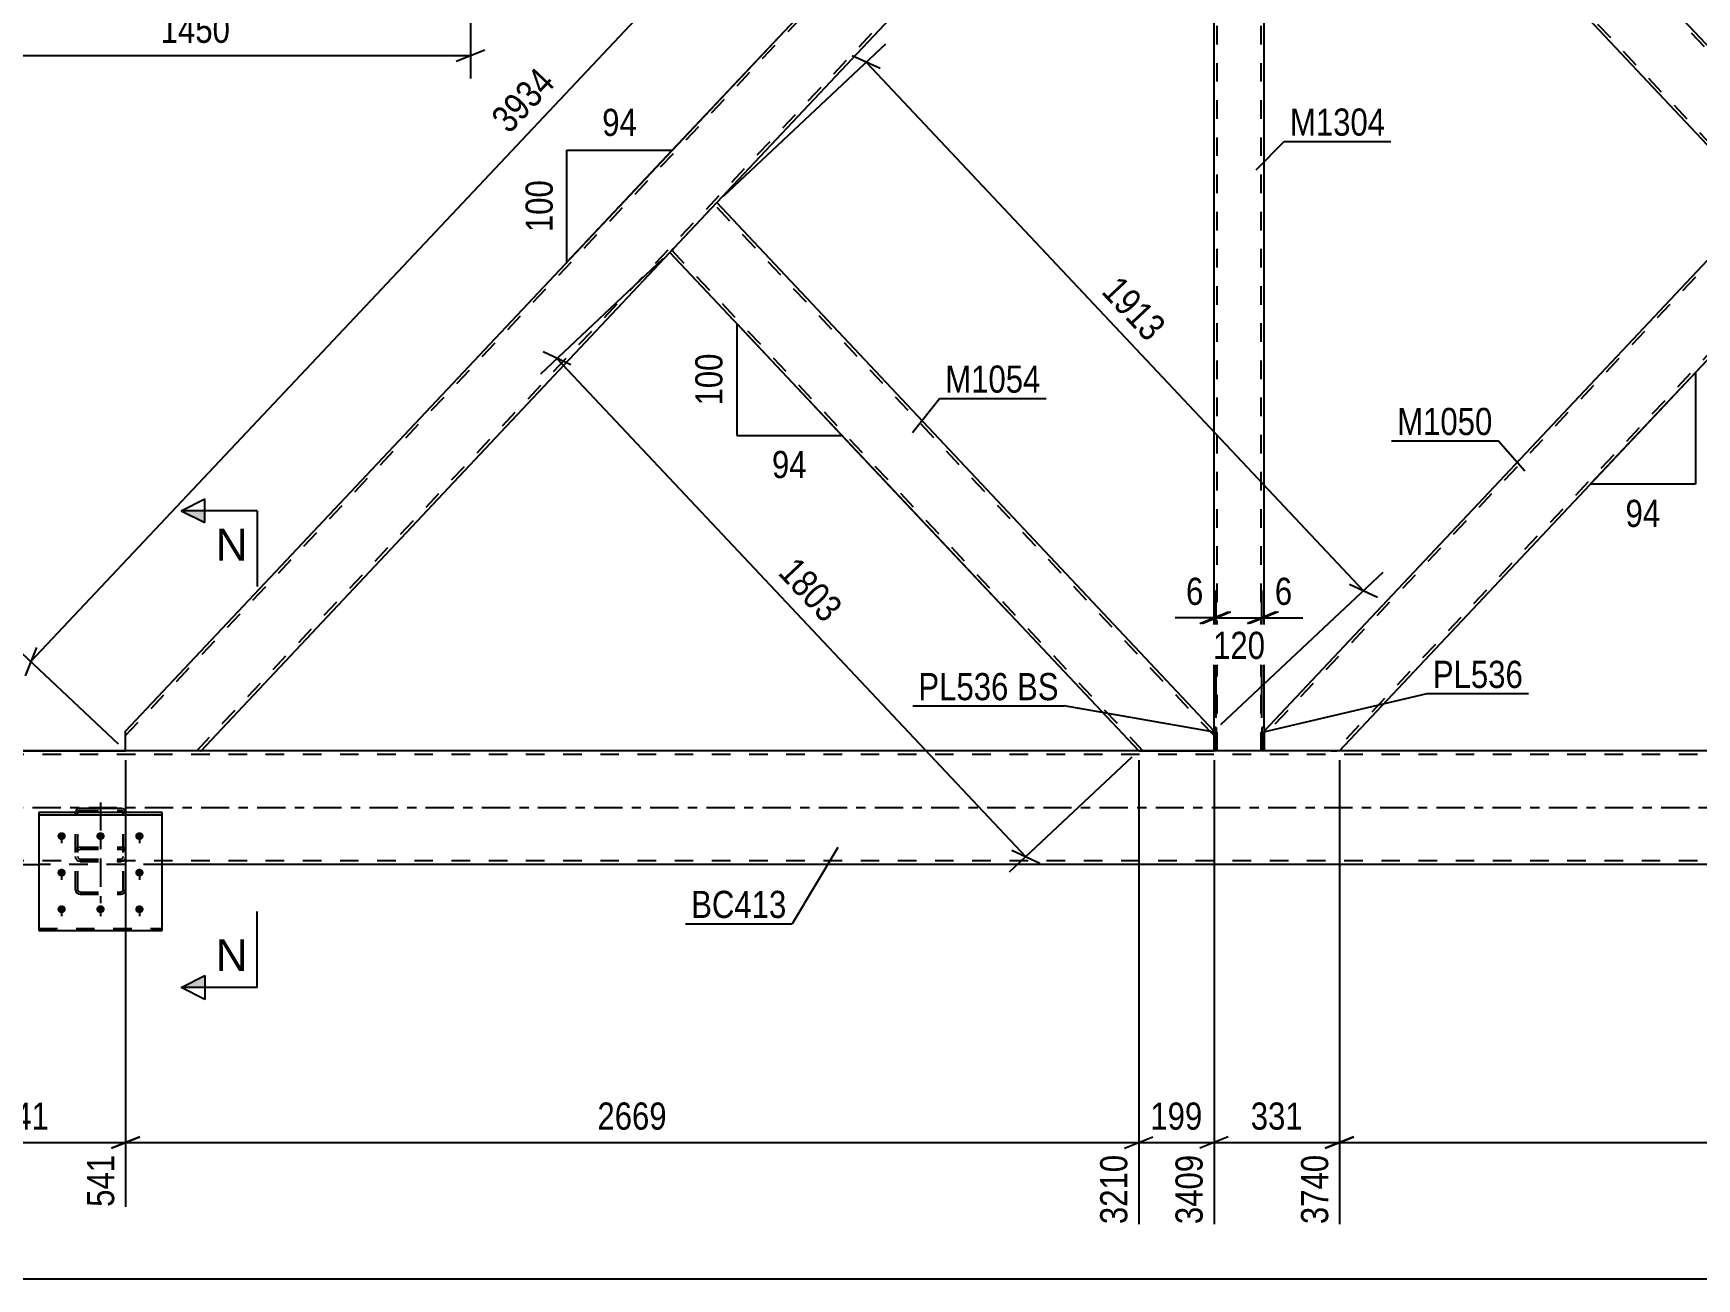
# Model space of a CAD drawing. Header units: millimetres. Extents: x -135 to 1054, y -647 to 194.
# Drawn here: x -46.1 to 129.2, y -177.3 to -45.9 of the extents above; entities that cross this region are included whole.
import ezdxf

# ---------------------------------------------------------------- set-up
doc = ezdxf.new("R2010")
doc.units = ezdxf.units.MM
doc.linetypes.add('DXK_LINE_DOT2', pattern=[3.9198, 1.9599, -1.9599])
doc.linetypes.add('DXK_LINE_DOT3', pattern=[5.9187, 2.979, -0.9799, 0.9799, -0.9799])
doc.styles.add('Arial', font='ARIAL.TTF', dxfattribs={"height": 0.2})
doc.styles.add('Arial Narrow', font='ARIALN.TTF', dxfattribs={"height": 0.2})

# ---------------------------------------------------------------- blocks, each defined once
blk = doc.blocks.new('Part-122571314-7637 - 7179')
at = {"color": 2, "linetype": 'Continuous'}
for p, q in [((-36.36, -119.54), (70.42, -6)), ((78.36, -6), (70.48, -6)), ((78.36, -8.06), (78.36, -6)), ((78.36, -8.06), (25.94, -63.8)), ((-28.41, -121.6), (21, -69.05)), ((-36.36, -121.6), (-36.36, -119.54)), ((-28.48, -121.6), (-36.36, -121.6))]:
    blk.add_line(p, q, dxfattribs=at)
at = {"color": 7, "linetype": 'DXK_LINE_DOT2'}
for p, q in [((-36.36, -120), (70.86, -6)), ((70.48, -6), (70.42, -6)), ((-28.85, -121.6), (78.36, -7.59)), ((25.94, -63.8), (21, -69.05)), ((-28.48, -121.6), (-28.41, -121.6))]:
    blk.add_line(p, q, dxfattribs=at)
blk = doc.blocks.new('Bolt-122571314-7253 - 7179')
at = {"linetype": 'Continuous'}
for points in [[(-43.1, -130.19), (-43.01, -130.2), (-42.92, -130.23), (-42.84, -130.27), (-42.77, -130.33), (-42.72, -130.4), (-42.68, -130.48), (-42.66, -130.56), (-42.66, -130.65), (-42.68, -130.74), (-42.72, -130.81), (-42.77, -130.88), (-42.84, -130.94), (-42.92, -130.98), (-43.01, -131.01), (-43.1, -131.02), (-43.19, -131.01), (-43.28, -130.98), (-43.36, -130.94), (-43.43, -130.88), (-43.48, -130.81), (-43.52, -130.74), (-43.54, -130.65), (-43.54, -130.56), (-43.52, -130.48), (-43.48, -130.4), (-43.43, -130.33), (-43.36, -130.27), (-43.28, -130.23), (-43.19, -130.2)], [(-39, -130.19), (-38.91, -130.2), (-38.82, -130.23), (-38.74, -130.27), (-38.67, -130.33), (-38.62, -130.4), (-38.58, -130.48), (-38.56, -130.56), (-38.56, -130.65), (-38.58, -130.74), (-38.62, -130.81), (-38.67, -130.88), (-38.74, -130.94), (-38.82, -130.98), (-38.91, -131.01), (-39, -131.02), (-39.09, -131.01), (-39.18, -130.98), (-39.26, -130.94), (-39.33, -130.88), (-39.38, -130.81), (-39.42, -130.74), (-39.44, -130.65), (-39.44, -130.56), (-39.42, -130.48), (-39.38, -130.4), (-39.33, -130.33), (-39.26, -130.27), (-39.18, -130.23), (-39.09, -130.2)], [(-34.9, -130.19), (-34.81, -130.2), (-34.72, -130.23), (-34.64, -130.27), (-34.57, -130.33), (-34.52, -130.4), (-34.48, -130.48), (-34.46, -130.56), (-34.46, -130.65), (-34.48, -130.74), (-34.52, -130.81), (-34.57, -130.88), (-34.64, -130.94), (-34.72, -130.98), (-34.81, -131.01), (-34.9, -131.02), (-34.99, -131.01), (-35.08, -130.98), (-35.16, -130.94), (-35.23, -130.88), (-35.28, -130.81), (-35.32, -130.74), (-35.34, -130.65), (-35.34, -130.56), (-35.32, -130.48), (-35.28, -130.4), (-35.23, -130.33), (-35.16, -130.27), (-35.08, -130.23), (-34.99, -130.2)], [(-43.1, -134.05), (-43.01, -134.06), (-42.92, -134.08), (-42.84, -134.13), (-42.77, -134.18), (-42.72, -134.25), (-42.68, -134.33), (-42.66, -134.42), (-42.66, -134.5), (-42.68, -134.59), (-42.72, -134.67), (-42.77, -134.74), (-42.84, -134.79), (-42.92, -134.84), (-43.01, -134.86), (-43.1, -134.87), (-43.19, -134.86), (-43.28, -134.84), (-43.36, -134.79), (-43.43, -134.74), (-43.48, -134.67), (-43.52, -134.59), (-43.54, -134.5), (-43.54, -134.42), (-43.52, -134.33), (-43.48, -134.25), (-43.43, -134.18), (-43.36, -134.13), (-43.28, -134.08), (-43.19, -134.06)], [(-34.9, -134.05), (-34.81, -134.06), (-34.72, -134.08), (-34.64, -134.13), (-34.57, -134.18), (-34.52, -134.25), (-34.48, -134.33), (-34.46, -134.42), (-34.46, -134.5), (-34.48, -134.59), (-34.52, -134.67), (-34.57, -134.74), (-34.64, -134.79), (-34.72, -134.84), (-34.81, -134.86), (-34.9, -134.87), (-34.99, -134.86), (-35.08, -134.84), (-35.16, -134.79), (-35.23, -134.74), (-35.28, -134.67), (-35.32, -134.59), (-35.34, -134.5), (-35.34, -134.42), (-35.32, -134.33), (-35.28, -134.25), (-35.23, -134.18), (-35.16, -134.13), (-35.08, -134.08), (-34.99, -134.06)], [(-43.1, -137.9), (-43.01, -137.91), (-42.92, -137.94), (-42.84, -137.98), (-42.77, -138.04), (-42.72, -138.11), (-42.68, -138.18), (-42.66, -138.27), (-42.66, -138.36), (-42.68, -138.44), (-42.72, -138.52), (-42.77, -138.59), (-42.84, -138.65), (-42.92, -138.69), (-43.01, -138.72), (-43.1, -138.73), (-43.19, -138.72), (-43.28, -138.69), (-43.36, -138.65), (-43.43, -138.59), (-43.48, -138.52), (-43.52, -138.44), (-43.54, -138.36), (-43.54, -138.27), (-43.52, -138.18), (-43.48, -138.11), (-43.43, -138.04), (-43.36, -137.98), (-43.28, -137.94), (-43.19, -137.91)], [(-39, -137.9), (-38.91, -137.91), (-38.82, -137.94), (-38.74, -137.98), (-38.67, -138.04), (-38.62, -138.11), (-38.58, -138.18), (-38.56, -138.27), (-38.56, -138.36), (-38.58, -138.44), (-38.62, -138.52), (-38.67, -138.59), (-38.74, -138.65), (-38.82, -138.69), (-38.91, -138.72), (-39, -138.73), (-39.09, -138.72), (-39.18, -138.69), (-39.26, -138.65), (-39.33, -138.59), (-39.38, -138.52), (-39.42, -138.44), (-39.44, -138.36), (-39.44, -138.27), (-39.42, -138.18), (-39.38, -138.11), (-39.33, -138.04), (-39.26, -137.98), (-39.18, -137.94), (-39.09, -137.91)], [(-34.9, -137.9), (-34.81, -137.91), (-34.72, -137.94), (-34.64, -137.98), (-34.57, -138.04), (-34.52, -138.11), (-34.48, -138.18), (-34.46, -138.27), (-34.46, -138.36), (-34.48, -138.44), (-34.52, -138.52), (-34.57, -138.59), (-34.64, -138.65), (-34.72, -138.69), (-34.81, -138.72), (-34.9, -138.73), (-34.99, -138.72), (-35.08, -138.69), (-35.16, -138.65), (-35.23, -138.59), (-35.28, -138.52), (-35.32, -138.44), (-35.34, -138.36), (-35.34, -138.27), (-35.32, -138.18), (-35.28, -138.11), (-35.23, -138.04), (-35.16, -137.98), (-35.08, -137.94), (-34.99, -137.91)]]:
    blk.add_hatch(color=1, dxfattribs=at).paths.add_polyline_path(points)
at = {"color": 1, "linetype": 'Continuous'}
for p, q in [((-43.1, -130.21), (-43.1, -131.35)), ((-39, -130.21), (-39, -131.35)), ((-34.9, -130.21), (-34.9, -131.35)), ((-43.1, -134.06), (-43.1, -135.2)), ((-34.9, -134.06), (-34.9, -135.2)), ((-43.1, -137.92), (-43.1, -139.05)), ((-39, -137.92), (-39, -139.05)), ((-34.9, -137.92), (-34.9, -139.05))]:
    blk.add_line(p, q, dxfattribs=at)
blk = doc.blocks.new('Part-122571314-7627 - 7179')
at = {"color": 7, "linetype": 'DXK_LINE_DOT2'}
for p, q in [((190.86, -6), (83.64, -120)), ((190.48, -6), (190.42, -6)), ((198.36, -6), (194.5, -6)), ((198.36, -6.71), (198.36, -6)), ((198.36, -7.59), (91.15, -121.6)), ((141, -58.55), (136.06, -63.8)), ((145.94, -63.8), (141, -69.05)), ((83.64, -121.6), (83.64, -119.54)), ((90.71, -121.6), (91.33, -121.6)), ((91.59, -121.6), (91.52, -121.6))]:
    blk.add_line(p, q, dxfattribs=at)
at = {"color": 2, "linetype": 'Continuous'}
for p, q in [((190.42, -6), (141, -58.55)), ((194.5, -6), (190.48, -6)), ((198.36, -6.71), (198.36, -8.06)), ((198.36, -8.06), (145.94, -63.8)), ((136.06, -63.8), (83.64, -119.54)), ((91.59, -121.6), (141, -69.05)), ((90.71, -121.6), (83.64, -121.6)), ((91.52, -121.6), (90.71, -121.6)), ((91.52, -121.6), (91.52, -121.6))]:
    blk.add_line(p, q, dxfattribs=at)
blk = doc.blocks.new('Part-122571314-7277 - 7179')
at = {"color": 2, "linetype": 'Continuous'}
for p, q in [((-58, -121.6), (-36.36, -121.6)), ((70.48, -121.6), (-28.48, -121.6)), ((78.36, -121.6), (78.36, -121.6)), ((83.4, -121.6), (78.6, -121.6)), ((190.48, -121.6), (91.52, -121.6)), ((-58, -133.6), (-45.5, -133.6)), ((188.43, -133.6), (-32.5, -133.6))]:
    blk.add_line(p, q, dxfattribs=at)
at = {"color": 7, "linetype": 'DXK_LINE_DOT2'}
for p, q in [((780, -122), (-58, -122)), ((-28.48, -121.6), (-36.36, -121.6)), ((78.6, -121.6), (70.48, -121.6)), ((91.52, -121.6), (83.4, -121.6)), ((780, -133.2), (-58, -133.2)), ((-32.5, -133.6), (-45.5, -133.6))]:
    blk.add_line(p, q, dxfattribs=at)
at = {"color": 7, "linetype": 'DXK_LINE_DOT3'}
blk.add_line((-58, -127.6), (780, -127.6), dxfattribs=at)
blk = doc.blocks.new('Part-122571314-7324 - 7179')
at = {"color": 2, "linetype": 'Continuous'}
for p, q in [((78.6, -119.14), (78.36, -119.14)), ((78.36, -119.14), (78.36, -121.6)), ((78.6, -119.14), (78.6, -121.6)), ((78.6, -121.6), (78.36, -121.6))]:
    blk.add_line(p, q, dxfattribs=at)
blk = doc.blocks.new('Part-122571314-7329 - 7179')
at = {"color": 7, "linetype": 'DXK_LINE_DOT2'}
for p, q in [((78.36, -121.6), (78.36, -119.14)), ((78.6, -119.14), (78.36, -119.14)), ((78.6, -121.6), (78.6, -119.14)), ((78.6, -121.6), (78.36, -121.6))]:
    blk.add_line(p, q, dxfattribs=at)
blk = doc.blocks.new('Part-122571314-7334 - 7179')
at = {"color": 2, "linetype": 'Continuous'}
for p, q in [((83.64, -119.14), (83.4, -119.14)), ((83.4, -119.14), (83.4, -121.6)), ((83.64, -119.14), (83.64, -121.6)), ((83.64, -121.6), (83.4, -121.6))]:
    blk.add_line(p, q, dxfattribs=at)
blk = doc.blocks.new('Part-122571314-7337 - 7179')
at = {"color": 7, "linetype": 'DXK_LINE_DOT2'}
for p, q in [((83.4, -121.6), (83.4, -119.14)), ((83.64, -119.14), (83.4, -119.14)), ((83.64, -121.6), (83.64, -119.14)), ((83.64, -121.6), (83.4, -121.6))]:
    blk.add_line(p, q, dxfattribs=at)
blk = doc.blocks.new('Part-122571314-7385 - 7179')
at = {"color": 2, "linetype": 'Continuous'}
for p, q in [((-32.5, -128.13), (-45.5, -128.13)), ((-45.5, -128.13), (-45.5, -140.57)), ((-45.5, -128.35), (-32.5, -128.35)), ((-32.5, -140.57), (-32.5, -128.13)), ((-45.5, -140.57), (-32.5, -140.57))]:
    blk.add_line(p, q, dxfattribs=at)
at = {"color": 7, "linetype": 'DXK_LINE_DOT2'}
blk.add_line((-45.5, -140.35), (-32.5, -140.35), dxfattribs=at)
blk = doc.blocks.new('Part-122571314-7386 - 7179')
at = {"color": 2, "linetype": 'Continuous'}
for p, q in [((-41.63, -128.13), (-41.6, -127.97)), ((-41.34, -127.69), (-41.16, -127.66)), ((-41.16, -127.66), (-36.84, -127.66)), ((-36.84, -127.66), (-36.66, -127.69)), ((-36.4, -127.97), (-36.37, -128.13))]:
    blk.add_line(p, q, dxfattribs=at)
at = {"color": 7, "linetype": 'DXK_LINE_DOT2'}
for p, q in [((-41.25, -127.93), (-41.33, -127.99)), ((-41.16, -127.91), (-41.25, -127.93)), ((-41.16, -127.91), (-36.84, -127.91)), ((-36.75, -127.93), (-36.84, -127.91)), ((-36.67, -127.99), (-36.75, -127.93)), ((-41.64, -128.17), (-41.63, -128.13)), ((-41.64, -136.27), (-41.64, -128.17)), ((-41.38, -128.07), (-41.4, -128.17)), ((-41.4, -136.27), (-41.4, -128.17)), ((-41.33, -127.99), (-41.38, -128.07)), ((-36.62, -128.07), (-36.67, -127.99)), ((-36.6, -128.17), (-36.62, -128.07)), ((-36.6, -136.27), (-36.6, -128.17)), ((-36.37, -128.13), (-36.36, -128.17)), ((-36.36, -136.27), (-36.36, -128.17)), ((-41.6, -132.04), (-41.64, -132.21)), ((-41.6, -132.96), (-41.64, -132.76)), ((-41.5, -131.89), (-41.6, -132.04)), ((-41.34, -131.79), (-41.5, -131.89)), ((-41.4, -132.21), (-41.38, -132.13)), ((-41.4, -132.76), (-41.38, -132.86)), ((-41.38, -132.13), (-41.33, -132.05)), ((-41.38, -132.86), (-41.33, -132.94)), ((-41.16, -131.76), (-41.34, -131.79)), ((-41.16, -133.27), (-41.34, -133.24)), ((-41.33, -132.05), (-41.25, -132)), ((-41.33, -132.94), (-41.25, -133)), ((-41.25, -132), (-41.16, -131.99)), ((-41.25, -133), (-41.16, -133.02)), ((-41.16, -131.76), (-36.84, -131.76)), ((-41.16, -131.99), (-36.84, -131.99)), ((-41.16, -133.02), (-36.84, -133.02)), ((-36.66, -131.79), (-36.84, -131.76)), ((-36.84, -131.99), (-36.75, -132)), ((-36.84, -133.02), (-36.75, -133)), ((-36.66, -133.24), (-36.84, -133.27)), ((-36.75, -132), (-36.67, -132.05)), ((-36.75, -133), (-36.67, -132.94)), ((-36.67, -132.05), (-36.62, -132.13)), ((-36.67, -132.94), (-36.62, -132.86)), ((-36.5, -131.89), (-36.66, -131.79)), ((-36.62, -132.13), (-36.6, -132.21)), ((-36.62, -132.86), (-36.6, -132.76)), ((-36.4, -132.04), (-36.5, -131.89)), ((-36.36, -132.21), (-36.4, -132.04)), ((-36.36, -132.76), (-36.4, -132.96)), ((-41.16, -133.27), (-36.84, -133.27)), ((-41.64, -136.27), (-41.6, -136.44)), ((-41.6, -136.44), (-41.5, -136.59)), ((-41.5, -136.59), (-41.34, -136.69)), ((-41.38, -136.36), (-41.4, -136.27)), ((-41.33, -136.43), (-41.38, -136.36)), ((-41.34, -136.69), (-41.16, -136.72)), ((-41.25, -136.48), (-41.33, -136.43)), ((-41.16, -136.5), (-41.25, -136.48)), ((-41.16, -136.5), (-36.84, -136.5)), ((-41.16, -136.72), (-36.84, -136.72)), ((-36.75, -136.48), (-36.84, -136.5)), ((-36.84, -136.72), (-36.66, -136.69)), ((-36.67, -136.43), (-36.75, -136.48)), ((-36.62, -136.36), (-36.67, -136.43)), ((-36.66, -136.69), (-36.5, -136.59)), ((-36.6, -136.27), (-36.62, -136.36)), ((-36.5, -136.59), (-36.4, -136.44)), ((-36.4, -136.44), (-36.36, -136.27))]:
    blk.add_line(p, q, dxfattribs=at)
at = {"color": 7, "linetype": 'DXK_LINE_DOT3'}
blk.add_line((-39, -127.05), (-39, -137.66), dxfattribs=at)
at = {"color": 2, "linetype": 'Continuous'}
for centre, start, end in [((-41.14, -128.15), 114.32, 159.2417), ((-36.86, -128.15), 20.7583, 65.68)]:
    blk.add_arc(centre, 0.496, start, end, dxfattribs=at)
at = {"color": 7, "linetype": 'DXK_LINE_DOT2'}
for centre, start, end in [((-41.14, -132.78), 200.7583, 245.68), ((-36.86, -132.78), 294.32, 339.2417)]:
    blk.add_arc(centre, 0.496, start, end, dxfattribs=at)
blk = doc.blocks.new('Part-122571314-7542 - 7179')
at = {"color": 7, "linetype": 'DXK_LINE_DOT2'}
for p, q in [((83.64, -6), (78.36, -6)), ((78.36, -8.06), (78.36, -6)), ((78.68, -121.6), (78.68, -6)), ((83.32, -121.6), (83.32, -6)), ((83.64, -8.46), (83.64, -6)), ((83.64, -121.6), (83.64, -119.14)), ((78.36, -121.6), (78.36, -119.54)), ((83.64, -121.6), (78.36, -121.6))]:
    blk.add_line(p, q, dxfattribs=at)
at = {"color": 2, "linetype": 'Continuous'}
for p, q in [((78.36, -119.54), (78.36, -8.06)), ((83.64, -119.14), (83.64, -8.46))]:
    blk.add_line(p, q, dxfattribs=at)
blk = doc.blocks.new('Part-122571314-7512 - 7179')
at = {"color": 2, "linetype": 'Continuous'}
for p, q in [((21.44, -68.59), (25.94, -63.8)), ((78.36, -119.54), (25.94, -63.8)), ((21, -69.05), (21.13, -68.92)), ((70.42, -121.6), (21, -69.05)), ((21.13, -68.92), (21.44, -68.59)), ((78.36, -121.6), (78.36, -119.54)), ((70.48, -121.6), (78.36, -121.6))]:
    blk.add_line(p, q, dxfattribs=at)
at = {"color": 7, "linetype": 'DXK_LINE_DOT2'}
for p, q in [((78.36, -120), (25.72, -64.03)), ((21.36, -68.68), (21.13, -68.92)), ((21.22, -68.82), (21.24, -68.8)), ((70.86, -121.6), (21.22, -68.82)), ((21.27, -68.77), (21.44, -68.59)), ((70.48, -121.6), (70.42, -121.6))]:
    blk.add_line(p, q, dxfattribs=at)
blk = doc.blocks.new('Part-122571314-7632 - 7179')
at = {"color": 2, "linetype": 'Continuous'}
for p, q in [((83.64, -6), (91.52, -6)), ((141, -58.55), (91.59, -6)), ((136.06, -63.8), (83.64, -8.06)), ((140.56, -59.01), (136.06, -63.8)), ((140.56, -59.01), (140.87, -58.68)), ((141, -58.55), (140.87, -58.68))]:
    blk.add_line(p, q, dxfattribs=at)
at = {"color": 7, "linetype": 'DXK_LINE_DOT2'}
for p, q in [((83.64, -8.06), (83.64, -6)), ((91.59, -6), (90.71, -6)), ((140.78, -58.78), (91.15, -6)), ((136.28, -63.57), (83.64, -7.59)), ((140.73, -58.83), (140.56, -59.01)), ((140.87, -58.68), (140.78, -58.78)), ((136.28, -63.57), (136.3, -63.55))]:
    blk.add_line(p, q, dxfattribs=at)
blk = doc.blocks.new('StraightDimension-122571314-16580 - 7179')
at = {"color": 7, "linetype": 'Continuous'}
for p, q in [((78.36, -122.6), (78.36, -171.52)), ((91.59, -122.6), (91.59, -171.52)), ((79.86, -162.31), (76.86, -163.51)), ((78.36, -162.91), (91.59, -162.91)), ((90.09, -163.51), (93.09, -162.31))]:
    blk.add_line(p, q, dxfattribs=at)
at = {"color": 0}
blk.add_wipeout([(88.32, -162.16), (88.32, -157.96), (81.63, -157.96), (81.63, -162.16)], dxfattribs=at)
at = {"color": 0, "linetype": 'Continuous'}
blk.add_wipeout([(90.99, -163.61), (86.79, -163.61), (86.79, -172.12), (90.99, -172.12)], dxfattribs=at)
at = {"color": 3, "style": 'Arial Narrow'}
blk.add_text('331', height=2.863, dxfattribs=at).set_placement((82.23, -161.56))
at = {"color": 3, "linetype": 'Continuous', "style": 'Arial Narrow'}
blk.add_text('3740', height=2.863, rotation=90.0002, dxfattribs=at).set_placement((90.39, -171.52))
blk = doc.blocks.new('StraightDimension-122571314-8501 - 7179')
at = {"color": 7, "linetype": 'Continuous'}
for p, q in [((26.67, -63.11), (43.77, -47.04)), ((43.16, -49.67), (40.23, -48.31)), ((41.69, -48.99), (94.11, -104.73)), ((79.09, -118.85), (96.19, -102.77)), ((92.65, -104.04), (95.58, -105.41))]:
    blk.add_line(p, q, dxfattribs=at)
at = {"color": 0}
blk.add_wipeout([(71.36, -79.44), (74.42, -76.57), (68.59, -70.37), (65.53, -73.24)], dxfattribs=at)
at = {"color": 3, "style": 'Arial Narrow'}
blk.add_text('1913', height=2.863, rotation=-46.7591, dxfattribs=at).set_placement((66.38, -73.27))
blk = doc.blocks.new('StraightDimension-122571314-16579 - 7179')
at = {"color": 7, "linetype": 'Continuous'}
for p, q in [((91.59, -122.6), (91.59, -171.52)), ((190.42, -122.6), (190.42, -171.52)), ((93.09, -162.31), (90.09, -163.51)), ((91.59, -162.91), (190.42, -162.91)), ((188.92, -163.51), (191.92, -162.31))]:
    blk.add_line(p, q, dxfattribs=at)
at = {"color": 0}
blk.add_wipeout([(145.26, -162.16), (145.26, -157.96), (136.74, -157.96), (136.74, -162.16)], dxfattribs=at)
at = {"color": 0, "linetype": 'Continuous'}
blk.add_wipeout([(189.82, -163.61), (185.62, -163.61), (185.62, -172.12), (189.82, -172.12)], dxfattribs=at)
at = {"color": 3, "style": 'Arial Narrow'}
blk.add_text('2471', height=2.863, dxfattribs=at).set_placement((137.34, -161.56))
at = {"color": 3, "linetype": 'Continuous', "style": 'Arial Narrow'}
blk.add_text('6210', height=2.863, rotation=90.0002, dxfattribs=at).set_placement((189.22, -171.52))
blk = doc.blocks.new('StraightDimension-122571314-8486 - 7179')
at = {"color": 7, "linetype": 'Continuous'}
for p, q in [((69.69, -5.31), (59.38, 4.38)), ((60.86, 0.92), (62.05, 3.93)), ((-46.35, -112.2), (61.45, 2.43)), ((-37.09, -120.91), (-48.43, -110.25)), ((-45.76, -110.7), (-46.94, -113.71))]:
    blk.add_line(p, q, dxfattribs=at)
at = {"color": 0}
blk.add_wipeout([(9.92, -51.27), (6.86, -48.4), (1.03, -54.6), (4.09, -57.48)], dxfattribs=at)
at = {"color": 3, "style": 'Arial Narrow'}
blk.add_text('3934', height=2.863, rotation=46.7591, dxfattribs=at).set_placement((4.06, -56.63))
blk = doc.blocks.new('StraightDimension-122571314-26487 - 7179')
at = {"color": 7, "linetype": 'Continuous'}
for p, q in [((78.36, -118.14), (78.36, -104.72)), ((78.6, -118.14), (78.6, -104.72)), ((76.86, -108.17), (79.86, -106.97)), ((80.1, -106.97), (77.1, -108.17)), ((78.36, -107.57), (78.6, -107.57))]:
    blk.add_line(p, q, dxfattribs=at)
at = {"color": 0}
blk.add_wipeout([(77.84, -106.82), (77.84, -102.62), (74.81, -102.62), (74.81, -106.82)], dxfattribs=at)
at = {"color": 7, "linetype": 'Continuous'}
blk.add_line((78.36, -107.57), (74.28, -107.57), dxfattribs=at)
blk.add_line((78.36, -107.57), (74.28, -107.57), dxfattribs=at)
at = {"color": 3, "style": 'Arial Narrow'}
blk.add_text('6', height=2.86, dxfattribs=at).set_placement((75.41, -106.22))
blk = doc.blocks.new('StraightDimension-122571314-16582 - 7179')
at = {"color": 7, "linetype": 'Continuous'}
for p, q in [((-36.36, -122.6), (-36.36, -169.7)), ((70.42, -122.6), (70.42, -171.52)), ((-34.86, -162.31), (-37.86, -163.51)), ((-36.36, -162.91), (70.42, -162.91)), ((68.92, -163.51), (71.92, -162.31))]:
    blk.add_line(p, q, dxfattribs=at)
at = {"color": 0}
blk.add_wipeout([(21.28, -162.16), (21.28, -157.96), (12.77, -157.96), (12.77, -162.16)], dxfattribs=at)
at = {"color": 0, "linetype": 'Continuous'}
blk.add_wipeout([(69.82, -163.61), (65.62, -163.61), (65.62, -172.12), (69.82, -172.12)], dxfattribs=at)
at = {"color": 3, "style": 'Arial Narrow'}
blk.add_text('2669', height=2.863, dxfattribs=at).set_placement((13.37, -161.56))
at = {"color": 3, "linetype": 'Continuous', "style": 'Arial Narrow'}
blk.add_text('3210', height=2.863, rotation=90.0002, dxfattribs=at).set_placement((69.22, -171.52))
blk = doc.blocks.new('AngleDimension-122571314-7875 - 7179')
at = {"color": 7, "linetype": 'Continuous'}
for p, q in [((28.05, -76.55), (39.14, -88.35)), ((28.05, -76.55), (28.05, -88.35)), ((28.05, -88.35), (39.14, -88.35)), ((56.7, -107.01), (39.14, -88.35))]:
    blk.add_line(p, q, dxfattribs=at)
at = {"color": 0}
for points in [[(27.15, -79.1), (22.95, -79.1), (22.95, -85.79), (27.15, -85.79)], [(36.02, -93.45), (36.02, -89.25), (31.17, -89.25), (31.17, -93.45)]]:
    blk.add_wipeout(points, dxfattribs=at)
at = {"color": 3, "style": 'Arial Narrow'}
blk.add_text('100', height=2.863, rotation=90.0002, dxfattribs=at).set_placement((26.55, -85.19))
blk.add_text('94', height=2.863, dxfattribs=at).set_placement((31.77, -92.85))
blk = doc.blocks.new('AngleDimension-122571314-7861 - 7179')
at = {"color": 7, "linetype": 'Continuous'}
for p, q in [((61.23, -15.77), (21.26, -58.27)), ((10.16, -58.27), (21.26, -58.27)), ((10.16, -70.07), (21.26, -58.27)), ((10.16, -70.07), (10.16, -58.27))]:
    blk.add_line(p, q, dxfattribs=at)
at = {"color": 0}
for points in [[(18.14, -57.37), (18.14, -53.17), (13.28, -53.17), (13.28, -57.37)], [(9.26, -60.83), (5.06, -60.83), (5.06, -67.51), (9.26, -67.51)]]:
    blk.add_wipeout(points, dxfattribs=at)
at = {"color": 3, "style": 'Arial Narrow'}
blk.add_text('94', height=2.863, dxfattribs=at).set_placement((13.88, -56.77))
blk.add_text('100', height=2.863, rotation=90.0002, dxfattribs=at).set_placement((8.66, -66.91))
blk = doc.blocks.new('AngleDimension-122571314-7889 - 7179')
at = {"color": 7, "linetype": 'Continuous'}
for p, q in [((166.72, -41.71), (129.11, -81.7)), ((129.11, -81.7), (118.01, -93.5)), ((129.11, -81.7), (129.11, -93.5)), ((129.11, -93.5), (118.01, -93.5))]:
    blk.add_line(p, q, dxfattribs=at)
at = {"color": 0}
for points in [[(134.21, -84.26), (130.01, -84.26), (130.01, -90.94), (134.21, -90.94)], [(125.99, -98.6), (125.99, -94.4), (121.13, -94.4), (121.13, -98.6)]]:
    blk.add_wipeout(points, dxfattribs=at)
at = {"color": 3, "style": 'Arial Narrow'}
blk.add_text('100', height=2.863, rotation=90.0002, dxfattribs=at).set_placement((133.61, -90.34))
blk.add_text('94', height=2.863, dxfattribs=at).set_placement((121.73, -98))
blk = doc.blocks.new('StraightDimension-122571314-7962 - 7179')
at = {"color": 7, "linetype": 'Continuous'}
for p, q in [((0, -7), (0, -50.7)), ((-58, -120.6), (-58, -45.45)), ((-56.5, -47.7), (-59.5, -48.9)), ((-58, -48.3), (0, -48.3)), ((-1.5, -48.9), (1.5, -47.7))]:
    blk.add_line(p, q, dxfattribs=at)
at = {"color": 0}
blk.add_wipeout([(-24.74, -47.55), (-24.74, -43.35), (-33.26, -43.35), (-33.26, -47.55)], dxfattribs=at)
at = {"color": 3, "style": 'Arial Narrow'}
blk.add_text('1450', height=2.863, dxfattribs=at).set_placement((-32.66, -46.95))
blk = doc.blocks.new('StraightDimension-122571314-7980 - 7179')
at = {"color": 7, "linetype": 'Continuous'}
for p, q in [((-1, 0), (-80.66, 0)), ((-77.21, -1.5), (-78.41, 1.5)), ((-77.81, -127.6), (-77.81, 0)), ((-78.41, -126.1), (-77.21, -129.1)), ((-59, -127.6), (-80.66, -127.6))]:
    blk.add_line(p, q, dxfattribs=at)
at = {"color": 0}
blk.add_wipeout([(-78.56, -59.54), (-82.76, -59.54), (-82.76, -68.06), (-78.56, -68.06)], dxfattribs=at)
at = {"color": 3, "style": 'Arial Narrow'}
blk.add_text('3190', height=2.863, rotation=90.0002, dxfattribs=at).set_placement((-79.16, -67.46))
blk = doc.blocks.new('StraightDimension-122571314-8516 - 7179')
at = {"color": 7, "linetype": 'Continuous'}
for p, q in [((20.27, -69.74), (7.36, -81.88)), ((10.58, -80.92), (7.65, -79.55)), ((9.11, -80.23), (58.53, -132.78)), ((69.69, -122.29), (56.78, -134.42)), ((57.06, -132.1), (59.99, -133.46))]:
    blk.add_line(p, q, dxfattribs=at)
at = {"color": 0}
blk.add_wipeout([(37.28, -109.09), (40.34, -106.22), (34.51, -100.02), (31.45, -102.89)], dxfattribs=at)
at = {"color": 3, "style": 'Arial Narrow'}
blk.add_text('1803', height=2.863, rotation=-46.7591, dxfattribs=at).set_placement((32.3, -102.92))
blk = doc.blocks.new('StraightDimension-122571314-16583 - 7179')
at = {"color": 7, "linetype": 'Continuous'}
for p, q in [((-36.36, -122.6), (-36.36, -169.7)), ((-58, -134.6), (-58, -166.04)), ((-56.5, -162.31), (-59.5, -163.51)), ((-58, -162.91), (-36.36, -162.91)), ((-37.86, -163.51), (-34.86, -162.31))]:
    blk.add_line(p, q, dxfattribs=at)
at = {"color": 0}
blk.add_wipeout([(-43.84, -162.16), (-43.84, -157.96), (-50.52, -157.96), (-50.52, -162.16)], dxfattribs=at)
at = {"color": 0, "linetype": 'Continuous'}
for points in [[(-58.6, -163.61), (-62.8, -163.61), (-62.8, -166.64), (-58.6, -166.64)], [(-36.96, -163.61), (-41.16, -163.61), (-41.16, -170.3), (-36.96, -170.3)]]:
    blk.add_wipeout(points, dxfattribs=at)
at = {"color": 3, "style": 'Arial Narrow'}
blk.add_text('541', height=2.863, dxfattribs=at).set_placement((-49.92, -161.56))
at = {"color": 3, "linetype": 'Continuous', "style": 'Arial Narrow'}
for s, height, p in [('0', 2.86, (-59.2, -166.04)), ('541', 2.863, (-37.56, -169.7))]:
    blk.add_text(s, height=height, rotation=90.0002, dxfattribs=at).set_placement(p)
blk = doc.blocks.new('StraightDimension-122571314-8536 - 7179')
at = {"color": 7, "linetype": 'Continuous'}
for p, q in [((-64.6, -7.5), (-65.8, -4.5)), ((82.64, -6), (-68.05, -6)), ((-65.2, -121.6), (-65.2, -6)), ((-65.8, -120.1), (-64.6, -123.1)), ((82.64, -121.6), (-68.05, -121.6))]:
    blk.add_line(p, q, dxfattribs=at)
at = {"color": 0}
blk.add_wipeout([(-65.95, -59.54), (-70.15, -59.54), (-70.15, -68.06), (-65.95, -68.06)], dxfattribs=at)
at = {"color": 3, "style": 'Arial Narrow'}
blk.add_text('2890', height=2.863, rotation=90.0002, dxfattribs=at).set_placement((-66.55, -67.46))
blk = doc.blocks.new('StraightDimension-122571314-8881 - 7179')
at = {"color": 7, "linetype": 'Continuous'}
blk.add_line((-59, -177.28), (821, -177.28), dxfattribs=at)
blk = doc.blocks.new('StraightDimension-122571314-16581 - 7179')
at = {"color": 7, "linetype": 'Continuous'}
for p, q in [((70.42, -122.6), (70.42, -171.52)), ((78.36, -122.6), (78.36, -171.52)), ((68.92, -163.51), (71.92, -162.31)), ((70.42, -162.91), (78.36, -162.91)), ((79.86, -162.31), (76.86, -163.51))]:
    blk.add_line(p, q, dxfattribs=at)
at = {"color": 0}
blk.add_wipeout([(77.73, -162.16), (77.73, -157.96), (71.05, -157.96), (71.05, -162.16)], dxfattribs=at)
at = {"color": 0, "linetype": 'Continuous'}
blk.add_wipeout([(77.76, -163.61), (73.56, -163.61), (73.56, -172.12), (77.76, -172.12)], dxfattribs=at)
at = {"color": 3, "style": 'Arial Narrow'}
blk.add_text('199', height=2.863, dxfattribs=at).set_placement((71.65, -161.56))
at = {"color": 3, "linetype": 'Continuous', "style": 'Arial Narrow'}
blk.add_text('3409', height=2.863, rotation=90.0002, dxfattribs=at).set_placement((77.16, -171.52))
blk = doc.blocks.new('StraightDimension-122571314-26485 - 7179')
at = {"color": 7, "linetype": 'Continuous'}
for p, q in [((83.4, -118.14), (83.4, -104.72)), ((83.64, -118.14), (83.64, -104.72)), ((81.9, -108.17), (84.9, -106.97)), ((85.14, -106.97), (82.14, -108.17)), ((83.4, -107.57), (83.64, -107.57))]:
    blk.add_line(p, q, dxfattribs=at)
at = {"color": 0}
blk.add_wipeout([(87.19, -106.82), (87.19, -102.62), (84.17, -102.62), (84.17, -106.82)], dxfattribs=at)
at = {"color": 7, "linetype": 'Continuous'}
blk.add_line((83.64, -107.57), (87.72, -107.57), dxfattribs=at)
blk.add_line((83.64, -107.57), (87.72, -107.57), dxfattribs=at)
at = {"color": 3, "style": 'Arial Narrow'}
blk.add_text('6', height=2.86, dxfattribs=at).set_placement((84.77, -106.22))
blk = doc.blocks.new('StraightDimension-122571314-26486 - 7179')
at = {"color": 7, "linetype": 'Continuous'}
for p, q in [((78.6, -118.14), (78.6, -105.17)), ((83.4, -118.14), (83.4, -105.17)), ((77.1, -108.17), (80.1, -106.97)), ((78.6, -107.57), (83.4, -107.57)), ((84.9, -106.97), (81.9, -108.17))]:
    blk.add_line(p, q, dxfattribs=at)
at = {"color": 0}
blk.add_wipeout([(84.34, -112.52), (84.34, -108.32), (77.66, -108.32), (77.66, -112.52)], dxfattribs=at)
at = {"color": 3, "style": 'Arial Narrow'}
blk.add_text('120', height=2.863, dxfattribs=at).set_placement((78.26, -111.92))
blk = doc.blocks.new('Mark-122571314-7273 - 7179')
at = {"color": 0}
blk.add_wipeout([(33.29, -139.24), (33.29, -136.24), (23.25, -136.24), (23.25, -139.24)], dxfattribs=at)
blk.add_wipeout([(33.29, -139.24), (33.29, -136.24), (23.25, -136.24), (23.25, -139.24)], dxfattribs=at)
at = {"color": 30, "linetype": 'Continuous'}
for p in [(38.71, -131.81), (22.65, -139.84)]:
    blk.add_line(p, (33.89, -139.84), dxfattribs=at)
at = {"color": 3, "style": 'Arial Narrow'}
blk.add_text('BC413', height=2.863, dxfattribs=at).set_placement((23.25, -139.24))
blk = doc.blocks.new('Mark-122571314-7330 - 7179')
at = {"color": 0}
blk.add_wipeout([(110.92, -114.98), (110.92, -111.98), (101.42, -111.98), (101.42, -114.98)], dxfattribs=at)
blk.add_wipeout([(110.92, -114.98), (110.92, -111.98), (101.42, -111.98), (101.42, -114.98)], dxfattribs=at)
at = {"color": 30, "linetype": 'Continuous'}
for p, q in [((83.46, -119.64), (100.82, -115.58)), ((100.82, -115.58), (111.52, -115.58))]:
    blk.add_line(p, q, dxfattribs=at)
at = {"color": 3, "style": 'Arial Narrow'}
blk.add_text('PL536', height=2.863, dxfattribs=at).set_placement((101.42, -114.98))
blk = doc.blocks.new('Mark-122571314-7508 - 7179')
at = {"color": 0}
blk.add_wipeout([(60.08, -83.84), (60.08, -80.84), (50.03, -80.84), (50.03, -83.84)], dxfattribs=at)
blk.add_wipeout([(60.08, -83.84), (60.08, -80.84), (50.03, -80.84), (50.03, -83.84)], dxfattribs=at)
at = {"color": 30, "linetype": 'Continuous'}
for p, q in [((46.58, -88.05), (49.43, -84.44)), ((49.43, -84.44), (60.68, -84.44))]:
    blk.add_line(p, q, dxfattribs=at)
at = {"color": 3, "style": 'Arial Narrow'}
blk.add_text('M1054', height=2.863, dxfattribs=at).set_placement((50.03, -83.84))
blk = doc.blocks.new('Mark-122571314-7538 - 7179')
at = {"color": 0}
blk.add_wipeout([(96.41, -56.74), (96.41, -53.74), (86.36, -53.74), (86.36, -56.74)], dxfattribs=at)
blk.add_wipeout([(96.41, -56.74), (96.41, -53.74), (86.36, -53.74), (86.36, -56.74)], dxfattribs=at)
at = {"color": 30, "linetype": 'Continuous'}
for p, q in [((82.79, -60.34), (85.76, -57.34)), ((85.76, -57.34), (97.01, -57.34))]:
    blk.add_line(p, q, dxfattribs=at)
at = {"color": 3, "style": 'Arial Narrow'}
blk.add_text('M1304', height=2.863, dxfattribs=at).set_placement((86.36, -56.74))
blk = doc.blocks.new('Mark-122571314-7623 - 7179')
at = {"color": 0}
blk.add_wipeout([(107.71, -88.31), (107.71, -85.31), (97.66, -85.31), (97.66, -88.31)], dxfattribs=at)
blk.add_wipeout([(107.71, -88.31), (107.71, -85.31), (97.66, -85.31), (97.66, -88.31)], dxfattribs=at)
at = {"color": 30, "linetype": 'Continuous'}
for p in [(97.06, -88.91), (111.13, -92.12)]:
    blk.add_line(p, (108.31, -88.91), dxfattribs=at)
at = {"color": 3, "style": 'Arial Narrow'}
blk.add_text('M1050', height=2.863, dxfattribs=at).set_placement((97.66, -88.31))
blk = doc.blocks.new('MarkSet-122571314-9024 - 7179')
at = {"color": 0}
for points in [[(56.7, -116.27), (56.7, -113.27), (47.2, -113.27), (47.2, -116.27)], [(61.98, -116.27), (61.98, -113.27), (57.6, -113.27), (57.6, -116.27)]]:
    blk.add_wipeout(points, dxfattribs=at)
for points in [[(56.7, -116.27), (56.7, -113.27), (47.2, -113.27), (47.2, -116.27)], [(61.98, -116.27), (61.98, -113.27), (57.6, -113.27), (57.6, -116.27)]]:
    blk.add_wipeout(points, dxfattribs=at)
at = {"color": 30, "linetype": 'Continuous'}
for p in [(46.6, -116.87), (78.42, -119.64)]:
    blk.add_line(p, (62.58, -116.87), dxfattribs=at)
at = {"color": 3, "style": 'Arial Narrow'}
for s, p in [('PL536', (47.2, -116.27)), ('BS', (57.6, -116.27))]:
    blk.add_text(s, height=2.863, dxfattribs=at).set_placement(p)
blk = doc.blocks.new('SectionMark-122571314-31844 - 7179')
at = {"linetype": 'Continuous'}
for points in [[(-28, -96.29), (-28, -97.54), (-30.5, -96.29)], [(-28, -145.32), (-28, -146.57), (-30.5, -146.57)]]:
    blk.add_hatch(color=6, dxfattribs=at).paths.add_polyline_path(points)
at = {"color": 6, "linetype": 'Continuous'}
for p, q in [((-30.5, -96.29), (-28, -95.04)), ((-22.5, -96.29), (-30.5, -96.29)), ((-30.5, -96.29), (-28, -97.54)), ((-28, -97.54), (-28, -95.04)), ((-22.5, -96.29), (-22.5, -104.29)), ((-22.5, -146.57), (-22.5, -138.57)), ((-30.5, -146.57), (-28, -145.32)), ((-28, -145.32), (-28, -147.82)), ((-22.5, -146.57), (-30.5, -146.57)), ((-28, -147.82), (-30.5, -146.57))]:
    blk.add_line(p, q, dxfattribs=at)
at = {"color": 0, "linetype": 'Continuous'}
for points in [[(-23.5, -101.54), (-23.5, -98.04), (-26.87, -98.04), (-26.87, -101.54)], [(-23.5, -144.82), (-23.5, -141.32), (-26.87, -141.32), (-26.87, -144.82)]]:
    blk.add_wipeout(points, dxfattribs=at)
at = {"color": 3, "linetype": 'Continuous', "style": 'Arial'}
for p in [(-26.87, -101.54), (-26.87, -144.82)]:
    blk.add_text('N', height=3.34, dxfattribs=at).set_placement(p)

msp = doc.modelspace()

# ---------------------------------------------------------------- block references
for name in ['Part-122571314-7637 - 7179', 'Part-122571314-7542 - 7179', 'Part-122571314-7627 - 7179', 'Part-122571314-7632 - 7179', 'Part-122571314-7512 - 7179', 'Part-122571314-7324 - 7179', 'Part-122571314-7329 - 7179', 'Part-122571314-7334 - 7179', 'Part-122571314-7337 - 7179', 'Part-122571314-7277 - 7179', 'Part-122571314-7386 - 7179', 'Part-122571314-7385 - 7179', 'Bolt-122571314-7253 - 7179']:
    msp.add_blockref(name, (0, 0))

# ---------------------------------------------------------------- next in the draw order: block references
for name in ['AngleDimension-122571314-7889 - 7179', 'StraightDimension-122571314-8501 - 7179', 'StraightDimension-122571314-16582 - 7179', 'StraightDimension-122571314-16580 - 7179']:
    msp.add_blockref(name, (0, 0))

# ---------------------------------------------------------------- next in the draw order: block references
for name in ['StraightDimension-122571314-8486 - 7179', 'StraightDimension-122571314-26487 - 7179', 'StraightDimension-122571314-16579 - 7179']:
    msp.add_blockref(name, (0, 0))

# ---------------------------------------------------------------- next in the draw order: block references
for name in ['StraightDimension-122571314-7962 - 7179', 'AngleDimension-122571314-7861 - 7179', 'AngleDimension-122571314-7875 - 7179']:
    msp.add_blockref(name, (0, 0))

# ---------------------------------------------------------------- next in the draw order: block references
for name in ['StraightDimension-122571314-7980 - 7179', 'StraightDimension-122571314-8516 - 7179']:
    msp.add_blockref(name, (0, 0))

# ---------------------------------------------------------------- next in the draw order: block references
msp.add_blockref('StraightDimension-122571314-16583 - 7179', (0, 0))

# ---------------------------------------------------------------- next in the draw order: block references
msp.add_blockref('StraightDimension-122571314-8536 - 7179', (0, 0))

# ---------------------------------------------------------------- next in the draw order: block references
msp.add_blockref('StraightDimension-122571314-8881 - 7179', (0, 0))

# ---------------------------------------------------------------- next in the draw order: block references
for name in ['Mark-122571314-7538 - 7179', 'Mark-122571314-7508 - 7179', 'Mark-122571314-7623 - 7179', 'SectionMark-122571314-31844 - 7179', 'StraightDimension-122571314-26485 - 7179', 'StraightDimension-122571314-16581 - 7179', 'Mark-122571314-7273 - 7179']:
    msp.add_blockref(name, (0, 0))

# ---------------------------------------------------------------- next in the draw order: block references
msp.add_blockref('StraightDimension-122571314-26486 - 7179', (0, 0))

# ---------------------------------------------------------------- next in the draw order: block references
for name in ['Mark-122571314-7330 - 7179', 'MarkSet-122571314-9024 - 7179']:
    msp.add_blockref(name, (0, 0))

doc.saveas('drawing.dxf')
